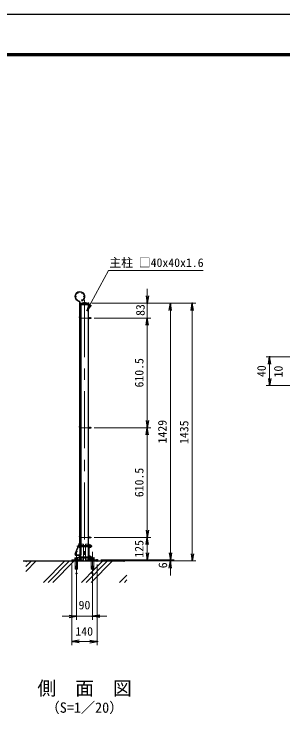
# Model space of a CAD drawing. Units: millimetres, scale not verified. Extents: x -4200 to 4200, y -2970 to 2970.
# Drawn here: x -212 to 1284, y -958 to 2970 of the extents above; entities that cross this region are included whole.
import ezdxf
from ezdxf.enums import TextEntityAlignment as Align

# ---------------------------------------------------------------- set-up
doc = ezdxf.new("R2010")
doc.units = ezdxf.units.MM
doc.header["$LTSCALE"] = 10
doc.header["$PDMODE"] = 32
doc.header["$PDSIZE"] = 5
doc.linetypes.add('DASHED', pattern=[7.5, 6, -1.5])
doc.linetypes.add('USER1', pattern=[50.8, 31.75, -6.35, 6.35, -6.35])
for name, color, linetype, lineweight in [('0-0_D-STR-DIM', 7, 'Continuous', 13), ('0-1_D-STR3', 3, 'Continuous', 13), ('0-2_D-BMK', 2, 'USER1', 13), ('0-3_D-STR1', 1, 'Continuous', 25), ('0-4_D-STR2', 7, 'Continuous', 13), ('0-5_0', 7, 'Continuous', 25), ('0-6_Defpoints', 7, 'Continuous', 25), ('0-7_D-STR-TXT', 7, 'Continuous', 25), ('0-9_D-STR4', 7, 'Continuous', 25), ('0-A_D-DCR-HCH', 7, 'Continuous', 13), ('0-D_D-TTL', 7, 'Continuous', 25)]:
    doc.layers.add(name, color=color, linetype=linetype, lineweight=lineweight)
doc.layers.add('0-8_D-TTL-TXT', color=7, linetype='Continuous')
doc.styles.add('ＭＳ ゴシック', font='')
doc.styles.get('ＭＳ ゴシック').set_extended_font_data('MS Gothic')

# ---------------------------------------------------------------- blocks, each defined once
blk = doc.blocks.new('_Open')
at = {"layer": '0-5_0'}
blk.add_line((-10, 1.667), (0, 0), dxfattribs=at)
blk.add_lwpolyline([(-10, -1.667), (0, 0), (-10, 0)], dxfattribs=at)
blk = doc.blocks.new('ベースプレート部品\u3000側面図')
at = {"layer": '0-1_D-STR3'}
for p, q in [((39202.31, 25706.48), (39012.31, 25706.48)), ((39012.31, 25706.48), (39012.31, 24826.48)), ((39072.31, 25706.48), (39072.31, 24826.48)), ((39222.31, 24766.48), (39222.31, 25686.48)), ((39222.31, 24826.48), (38572.31, 24826.48)), ((38572.31, 24826.48), (38572.31, 24766.48)), ((39222.31, 24766.48), (38572.31, 24766.48))]:
    blk.add_line(p, q, dxfattribs=at)
at = {"layer": '0-1_D-STR3', "linetype": 'DASHED'}
for p, q in [((39072.31, 25633.98), (39012.31, 25633.98)), ((39072.31, 25538.98), (39012.31, 25538.98)), ((38682.31, 24826.48), (38682.31, 24766.48)), ((38977.31, 24826.48), (38977.31, 24766.48)), ((39072.31, 25013.98), (39012.31, 25013.98)), ((39072.31, 24918.98), (39012.31, 24918.98)), ((39012.31, 24826.48), (39012.31, 24766.48)), ((39072.31, 24826.48), (39072.31, 24766.48)), ((39072.31, 24826.48), (39072.31, 24766.48))]:
    blk.add_line(p, q, dxfattribs=at)
at = {"layer": '0-1_D-STR3'}
blk.add_arc((39202.31, 25686.48), 20, 0, 90, dxfattribs=at)
at = {"layer": '0-2_D-BMK'}
for p, q in [((38842.27, 25586.48), (39242.27, 25586.48)), ((38842.27, 24966.48), (39242.27, 24966.48))]:
    blk.add_line(p, q, dxfattribs=at)
blk = doc.blocks.new('JIS 丸頭角根ボルト(1W.1SW.1N)')
at = {"layer": '0-1_D-STR3'}
for p, q in [((45838.32, 21671.22), (45838.32, 21851.22)), ((45838.32, 21817.72), (45872.32, 21817.72)), ((45838.32, 21704.72), (45872.32, 21704.72)), ((45872.32, 21817.72), (45878.32, 21807.32)), ((45872.32, 21704.72), (45878.32, 21715.11)), ((45878.32, 21715.11), (45878.32, 21807.32)), ((45878.32, 21801.22), (46480.32, 21801.27)), ((45878.32, 21801.22), (45900.32, 21793.22)), ((45878.32, 21721.22), (45900.32, 21729.22)), ((45878.32, 21721.22), (46480.32, 21721.27)), ((45900.32, 21721.22), (45900.32, 21801.22)), ((45900.32, 21793.22), (46488.32, 21793.27)), ((45900.32, 21729.22), (46488.32, 21729.27)), ((46378.32, 21841.22), (46378.32, 21681.22)), ((46394.32, 21841.22), (46378.32, 21841.22)), ((46394.32, 21836.22), (46394.32, 21686.22)), ((46394.32, 21836.22), (46452.32, 21836.22)), ((46394.32, 21798.72), (46452.32, 21798.72)), ((46394.32, 21723.72), (46452.32, 21723.72)), ((46394.32, 21686.22), (46452.32, 21686.22)), ((46459.32, 21819), (46459.32, 21703.54)), ((46480.32, 21721.27), (46480.32, 21801.27)), ((46480.32, 21801.27), (46488.32, 21793.27)), ((46480.32, 21721.27), (46488.32, 21729.27)), ((46488.32, 21729.27), (46488.32, 21793.27))]:
    blk.add_line(p, q, dxfattribs=at)
blk.add_lwpolyline([(46378.32, 21841.22), (46378.32, 21681.22), (46358.32, 21681.22), (46358.32, 21841.22)], close=True, dxfattribs=at)
blk.add_lwpolyline([(46394.32, 21841.22), (46394.32, 21681.22), (46378.32, 21681.22)], dxfattribs=at)
for centre, radius, start, end in [((45919.57, 21761.22), 121.25, 132.07502, 227.92498), ((45808.31, 21789.47), 69.97, 336.18668, 23.81332), ((45808.83, 21732.97), 69.49, 336.0128, 23.9872), ((46430.87, 21817.47), 28.48, 318.83491, 41.16509), ((46355.37, 21761.22), 103.95, 338.85295, 21.14705), ((46430.85, 21704.97), 28.5, 318.86505, 41.13495)]:
    blk.add_arc(centre, radius, start, end, dxfattribs=at)

msp = doc.modelspace()

# ---------------------------------------------------------------- linework, layer by layer
at = {"layer": '0-0_D-STR-DIM'}
for p, q in [((529.14, 1401.38), (529.14, 1441.38)), ((220.95, 1361.38), (549.14, 1361.38)), ((220.95, 1361.38), (678.14, 1361.38)), ((220.95, 1361.38), (799.16, 1361.38)), ((529.14, 1278.38), (529.14, 1361.38)), ((658.14, 1321.38), (658.14, -27.62)), ((779.16, -33.62), (779.16, 1321.38)), ((233.28, 1278.38), (549.14, 1278.38)), ((233.28, 1278.38), (549.14, 1278.38)), ((529.14, 1238.38), (529.14, 1198.38)), ((529.14, 1238.38), (529.14, 707.88)), ((1622.64, 1062.43), (1189.75, 1062.43)), ((1209.75, 942.43), (1209.75, 1022.43)), ((1622.64, 902.43), (1189.75, 902.43)), ((233.28, 667.88), (549.14, 667.88)), ((233.28, 667.88), (549.14, 667.88)), ((529.14, 627.88), (529.14, 97.38)), ((233.28, 57.38), (549.14, 57.38)), ((233.28, 57.38), (549.14, 57.38)), ((529.14, -27.62), (529.14, 17.38)), ((658.14, -27.62), (658.14, 12.38)), ((269.95, -67.62), (549.14, -67.62)), ((269.95, -67.62), (678.14, -67.62)), ((269.95, -67.62), (678.14, -67.62)), ((269.95, -73.62), (678.14, -73.62)), ((420.65, -73.62), (799.16, -73.62)), ((658.14, -73.62), (658.14, -67.62)), ((109.95, -93.62), (109.95, -541.6)), ((249.95, -93.62), (249.95, -541.6)), ((658.14, -113.62), (658.14, -153.62)), ((134.94, -162.72), (134.94, -401.36)), ((224.94, -162.72), (224.94, -401.36)), ((94.94, -381.36), (54.94, -381.36)), ((134.94, -381.36), (224.94, -381.36)), ((264.94, -381.36), (304.94, -381.36)), ((149.95, -521.6), (209.95, -521.6))]:
    msp.add_line(p, q, dxfattribs=at)
at = {"layer": '0-1_D-STR3'}
for p, q in [((152.32, 1288.27), (152.75, 1288.84)), ((159.45, 1289.09), (156.35, 1291.43)), ((156.47, 1285.14), (159.45, 1289.09)), ((158.55, 1280.98), (159.45, 1280.98)), ((158.55, 1275.78), (159.45, 1275.78)), ((159.45, 1280.98), (159.95, 1280.98)), ((159.45, 1275.78), (159.95, 1275.78)), ((204.08, 1283.9), (199.95, 1283.9)), ((199.95, 1283.9), (199.95, 1272.85)), ((204.08, 1281.14), (199.95, 1281.14)), ((204.08, 1275.61), (199.95, 1275.61)), ((204.08, 1272.85), (199.95, 1272.85)), ((204.58, 1282.53), (204.58, 1274.04)), ((204.58, 1275.78), (208.59, 1275.78)), ((152.32, 677.77), (152.75, 678.34)), ((159.45, 678.59), (156.35, 680.93)), ((156.47, 674.64), (159.45, 678.59)), ((158.55, 670.48), (159.45, 670.48)), ((159.45, 670.48), (159.95, 670.48)), ((204.08, 673.4), (199.95, 673.4)), ((199.95, 673.4), (199.95, 662.35)), ((204.08, 670.64), (199.95, 670.64)), ((204.58, 672.03), (204.58, 663.54)), ((158.55, 665.28), (159.45, 665.28)), ((159.45, 665.28), (159.95, 665.28)), ((204.08, 665.11), (199.95, 665.11)), ((204.08, 662.35), (199.95, 662.35)), ((204.58, 665.28), (208.59, 665.28)), ((152.32, 67.27), (152.75, 67.84)), ((159.45, 68.09), (156.35, 70.43)), ((156.47, 64.14), (159.45, 68.09)), ((158.55, 59.98), (159.45, 59.98)), ((159.45, 59.98), (159.95, 59.98)), ((199.95, 62.9), (199.95, 51.85)), ((204.08, 62.9), (199.95, 62.9)), ((204.08, 60.14), (199.95, 60.14)), ((204.08, 54.61), (199.95, 54.61)), ((204.08, 51.85), (199.95, 51.85)), ((204.58, 61.53), (204.58, 53.04)), ((204.58, 54.78), (208.59, 54.78)), ((104.95, -73.62), (254.95, -73.62)), ((126.15, -63.12), (126.15, -55.92)), ((141.88, -55.12), (128.25, -55.12)), ((129.95, -73.62), (129.95, -67.62)), ((130.55, -55.92), (130.55, -63.12)), ((130.75, -73.62), (130.75, -67.62)), ((133.7, -65.62), (136.2, -63.12)), ((139.15, -73.62), (139.15, -67.62)), ((139.35, -55.92), (139.35, -63.12)), ((139.95, -73.62), (139.95, -67.62)), ((143.75, -63.12), (143.75, -55.92)), ((216.15, -63.12), (216.15, -55.92)), ((231.88, -55.12), (218.25, -55.12)), ((219.95, -73.62), (219.95, -67.62)), ((220.55, -55.92), (220.55, -63.12)), ((220.75, -73.62), (220.75, -67.62)), ((223.7, -65.62), (226.2, -63.12)), ((229.15, -73.62), (229.15, -67.62)), ((229.35, -55.92), (229.35, -63.12)), ((229.95, -73.62), (229.95, -67.62)), ((233.75, -63.12), (233.75, -55.92)), ((134.58, -106.12), (127.74, -106.12)), ((134.58, -103.62), (127.95, -103.62)), ((134.58, -108.62), (127.95, -108.62)), ((134.58, -111.12), (127.95, -111.12)), ((134.58, -99.83), (134.58, -113.62)), ((135.33, -99.83), (135.33, -113.62)), ((135.33, -103.62), (141.95, -103.62)), ((135.33, -106.12), (141.95, -106.12)), ((135.33, -108.62), (141.95, -108.62)), ((135.33, -111.12), (141.95, -111.12)), ((224.58, -106.12), (217.74, -106.12)), ((224.58, -103.62), (217.95, -103.62)), ((224.58, -108.62), (217.95, -108.62)), ((224.58, -111.12), (217.95, -111.12)), ((224.58, -99.83), (224.58, -113.62)), ((225.33, -99.83), (225.33, -113.62)), ((225.33, -103.62), (231.95, -103.62)), ((225.33, -106.12), (231.95, -106.12)), ((225.33, -108.62), (231.95, -108.62)), ((225.33, -111.12), (231.95, -111.12))]:
    msp.add_line(p, q, dxfattribs=at)
for points in [[(204.58, 1280.98), (208.59, 1280.98), (208.59, 1275.78)], [(204.58, 670.48), (208.59, 670.48), (208.59, 665.28)], [(158.55, 54.78), (159.45, 54.78), (159.95, 54.78)], [(204.58, 59.98), (208.59, 59.98), (208.59, 54.78)], [(125.75, -65.62), (125.75, -63.12), (144.15, -63.12), (144.15, -65.62)], [(135.33, -101.96), (141.95, -101.96), (141.95, -73.62), (127.95, -73.62), (127.95, -101.96), (134.58, -101.96)], [(215.75, -65.62), (215.75, -63.12), (234.15, -63.12), (234.15, -65.62)], [(225.33, -101.96), (231.95, -101.96), (231.95, -73.62), (217.95, -73.62), (217.95, -101.96), (224.58, -101.96)], [(128.26, -101.96), (127.95, -103.62), (127.95, -104.46), (134.58, -104.46)], [(128.26, -104.46), (127.95, -106.12), (127.95, -106.96), (134.58, -106.96)], [(128.26, -106.96), (127.95, -108.62), (127.95, -109.46), (134.58, -109.46)], [(141.64, -109.46), (141.95, -111.12), (141.95, -113.62), (127.95, -113.62), (127.95, -111.12), (128.26, -109.46)], [(141.43, -113.62), (141.95, -119.62), (127.95, -119.62), (128.48, -113.62)], [(141.95, -113.62), (135.26, -113.62), (127.95, -113.62)], [(141.64, -101.96), (141.95, -103.62), (141.95, -104.46), (135.33, -104.46)], [(141.64, -104.46), (141.95, -106.12), (141.95, -106.96), (135.33, -106.96)], [(141.64, -106.96), (141.95, -108.62), (141.95, -109.46), (135.33, -109.46)], [(218.26, -101.96), (217.95, -103.62), (217.95, -104.46), (224.58, -104.46)], [(218.26, -104.46), (217.95, -106.12), (217.95, -106.96), (224.58, -106.96)], [(218.26, -106.96), (217.95, -108.62), (217.95, -109.46), (224.58, -109.46)], [(231.64, -109.46), (231.95, -111.12), (231.95, -113.62), (217.95, -113.62), (217.95, -111.12), (218.26, -109.46)], [(231.43, -113.62), (231.95, -119.62), (217.95, -119.62), (218.48, -113.62)], [(231.95, -113.62), (225.26, -113.62), (217.95, -113.62)], [(231.64, -101.96), (231.95, -103.62), (231.95, -104.46), (225.33, -104.46)], [(231.64, -104.46), (231.95, -106.12), (231.95, -106.96), (225.33, -106.96)], [(231.64, -106.96), (231.95, -108.62), (231.95, -109.46), (225.33, -109.46)]]:
    msp.add_lwpolyline(points, dxfattribs=at)
for points in [[(145.45, -65.62), (145.45, -67.62), (124.45, -67.62), (124.45, -65.62)], [(235.45, -65.62), (235.45, -67.62), (214.45, -67.62), (214.45, -65.62)]]:
    msp.add_lwpolyline(points, close=True, dxfattribs=at)
for centre, radius, start, end in [((158.55, 1283.58), 7.8, 143, 221.96156), ((158.55, 1283.58), 2.6, 143, 147.797), ((158.55, 1283.58), 2.6, 212.203, 270), ((158.55, 1283.58), 7.8, 253.6171, 270), ((199.92, 1275.59), 0.031, 40.87793, 319.12207), ((196.7, 1278.38), 7.88, 339.48158, 20.51842), ((202.46, 1274.23), 2.13, 319.53759, 40.46241), ((202.43, 1282.52), 2.16, 320.19668, 39.80332), ((205.55, 1278.38), 4, 319.4584, 40.5416), ((158.55, 673.08), 7.8, 143, 221.96156), ((158.55, 673.08), 2.6, 143, 147.797), ((158.55, 673.08), 2.6, 212.203, 270), ((196.7, 667.88), 7.88, 339.48158, 20.51842), ((202.43, 672.02), 2.16, 320.19668, 39.80332), ((205.55, 667.88), 4, 319.4584, 40.5416), ((158.55, 673.08), 7.8, 253.6171, 270), ((199.92, 665.09), 0.031, 40.87793, 319.12207), ((202.46, 663.73), 2.13, 319.53759, 40.46241), ((158.55, 62.58), 7.8, 143, 221.96156), ((158.55, 62.58), 2.6, 143, 147.797), ((158.55, 62.58), 2.6, 212.203, 270), ((158.55, 62.58), 7.8, 253.6171, 270), ((199.92, 54.59), 0.031, 40.87793, 319.12207), ((196.7, 57.38), 7.88, 339.48158, 20.51842), ((202.46, 53.23), 2.13, 319.53759, 40.46241), ((202.43, 61.52), 2.16, 320.19668, 39.80332), ((205.55, 57.38), 4, 319.4584, 40.5416), ((128.35, -58.54), 3.42, 49.96723, 130.03277), ((134.95, -67.62), 12.5, 69.39031, 110.60969), ((141.55, -58.48), 3.38, 49.3117, 130.6883), ((218.35, -58.54), 3.42, 49.96723, 130.03277), ((224.95, -67.62), 12.5, 69.39031, 110.60969), ((231.55, -58.48), 3.38, 49.3117, 130.6883), ((134.95, -99.83), 0.375, 0, 180), ((224.95, -99.83), 0.375, 0, 180)]:
    msp.add_arc(centre, radius, start, end, dxfattribs=at)
at = {"layer": '0-2_D-BMK'}
for p, q in [((179.95, 1378.88), (179.95, -39.38)), ((159.95, 1278.38), (213.28, 1278.38)), ((159.95, 667.88), (213.28, 667.88)), ((159.95, 57.38), (213.28, 57.38)), ((134.95, -22.61), (134.95, -165.68)), ((224.95, -22.61), (224.95, -165.68))]:
    msp.add_line(p, q, dxfattribs=at)
at = {"layer": '0-3_D-STR1'}
for p, q in [((158.95, 1361.38), (173.95, 1365.38)), ((158.95, 1361.38), (200.95, 1361.38)), ((158.95, 1361.38), (158.95, 1354.38)), ((158.95, 1354.38), (200.95, 1354.38)), ((159.95, 1354.38), (159.95, 20.38)), ((173.95, 1365.38), (185.95, 1365.38)), ((185.95, 1365.38), (200.95, 1361.38)), ((199.95, 1354.38), (199.95, 20.38)), ((200.95, 1361.38), (200.95, 1354.38)), ((159.95, -73.62), (199.95, -73.62))]:
    msp.add_line(p, q, dxfattribs=at)
at = {"layer": '0-3_D-STR1', "linetype": 'DASHED'}
for p, q in [((159.95, 20.38), (159.95, -73.62)), ((199.95, 20.38), (199.95, -73.62))]:
    msp.add_line(p, q, dxfattribs=at)
at = {"layer": '0-4_D-STR2'}
for p, q in [((163.39, 1375.63), (164.69, 1372.28)), ((152.75, 1364.97), (152.75, 1282.38)), ((156.35, 1364.97), (156.35, 1282.38)), ((152.75, 31.44), (152.75, 61.38)), ((156.35, 31.44), (156.35, 61.38)), ((127.34, -29.72), (152.24, 28.93)), ((130.66, -31.12), (155.55, 27.53)), ((158.35, -40.02), (136.55, -40.02)), ((158.35, -43.62), (136.55, -43.62)), ((158.35, -40.02), (158.35, -43.62))]:
    msp.add_line(p, q, dxfattribs=at)
for centre in [(143.25, 1417.95), (165.85, 1417.95), (131.95, 1398.38), (165.85, 1378.8), (177.15, 1398.38), (158.15, 1282.38), (158.15, 1137.38), (158.15, 992.38), (158.15, 847.38), (158.15, 702.38), (158.15, 671.88), (158.15, 642.08), (158.15, 497.08), (158.15, 352.08), (158.15, 207.08), (158.15, 61.38), (137.08, -20.6), (154.85, -38.22)]:
    msp.add_circle(centre, 1.8, dxfattribs=at)
for centre, radius, start, end in [((154.55, 1398.38), 28, 291.25, 256.20952), ((154.55, 1398.38), 24.4, 291.25, 256.20952), ((146.35, 1364.97), 6.4, 0, 76.20952), ((146.35, 1364.97), 10, 0, 76.20952), ((146.35, 31.44), 6.4, 337, 0), ((146.35, 31.44), 10, 337, 0), ((136.55, -33.62), 10, 157, 270), ((136.55, -33.62), 6.4, 157, 270)]:
    msp.add_arc(centre, radius, start, end, dxfattribs=at)
at = {"layer": '0-5_0'}
for p, q in [((152.75, 1282.38), (152.75, 61.38)), ((156.35, 1282.38), (156.35, 61.38))]:
    msp.add_line(p, q, dxfattribs=at)
at = {"layer": '0-6_Defpoints'}
for p in [(200.95, 1361.38), (529.14, 1361.38), (779.16, 1361.38), (213.28, 1278.38), (1209.75, 1062.43), (213.28, 667.88), (529.14, 667.88), (213.28, 57.38), (529.14, 57.38), (529.14, 57.38), (109.95, -73.62), (249.95, -67.62), (249.95, -67.62), (249.95, -73.62), (400.65, -73.62), (658.14, -67.62), (658.14, -67.62), (134.94, -142.72), (224.94, -142.72), (224.94, -381.36), (249.95, -521.6)]:
    msp.add_point(p, dxfattribs=at)
at = {"layer": '0-7_D-STR-TXT', "lineweight": 13}
msp.add_lwpolyline([(840.91, 1543.89), (313.67, 1543.89), (193.88, 1320.25)], dxfattribs=at)
at = {"layer": '0-9_D-STR4'}
msp.add_line((-162.11, -73.62), (400.65, -73.62), dxfattribs=at)
at = {"layer": '0-A_D-DCR-HCH'}
for p, q in [((-146.9, -131.61), (-88.91, -73.62)), ((-146.9, -105.1), (-115.43, -73.62)), ((-146.9, -78.58), (-141.94, -73.62)), ((-48.87, -192.69), (70.19, -73.62)), ((-22.36, -192.69), (96.7, -73.62)), ((4.16, -192.69), (123.22, -73.62)), ((189.77, -192.69), (308.84, -73.62)), ((216.29, -192.69), (335.35, -73.62)), ((245.24, -110.71), (282.32, -73.62)), ((163.26, -192.69), (239.82, -116.12)), ((239.82, -116.12), (245.24, -110.71)), ((375.39, -192.69), (415.86, -152.21)), ((401.91, -192.69), (415.86, -178.73))]:
    msp.add_line(p, q, dxfattribs=at)
at = {"layer": '0-D_D-TTL', "color": 2}
msp.add_lwpolyline([(-4199.62, 2970), (4200.38, 2970), (4200.38, -2970), (-4199.62, -2970)], close=True, dxfattribs=at)
at = {"layer": '0-D_D-TTL'}
for points in [[(-3929.62, 2750), (3930.38, 2750), (3930.38, -2750), (-3929.62, -2750)], [(-3927.12, 2747.5), (3927.88, 2747.5), (3927.88, -2747.5), (-3927.12, -2747.5)], [(-3924.62, 2745), (3925.38, 2745), (3925.38, -2745), (-3924.62, -2745)], [(-3922.12, 2742.5), (3922.88, 2742.5), (3922.88, -2742.5), (-3922.12, -2742.5)], [(-3919.62, 2740), (3920.38, 2740), (3920.38, -2740), (-3919.62, -2740)]]:
    msp.add_lwpolyline(points, close=True, dxfattribs=at)

# ---------------------------------------------------------------- block references
at = {"layer": '0-0_D-STR-DIM', "xscale": 4, "yscale": 4}
for p, rotation in [((529.14, 1361.38), 270), ((658.14, 1361.38), 90), ((779.16, 1361.38), 90), ((529.14, 1278.38), 90), ((529.14, 1278.38), 90), ((1209.75, 1062.43), 90), ((1209.75, 902.43), 270), ((529.14, 667.88), 270), ((529.14, 667.88), 90), ((529.14, 57.38), 270), ((529.14, 57.38), 90), ((529.14, -67.62), 270), ((658.14, -67.62), 270), ((658.14, -67.62), 270), ((779.16, -73.62), 270), ((658.14, -73.62), 90), ((224.94, -381.36), 180), ((109.95, -521.6), 180)]:
    msp.add_blockref('_Open', p, dxfattribs=dict(at, rotation=rotation))
at = {"layer": '0-0_D-STR-DIM'}
for name, p, xscale, yscale in [('ベースプレート部品\u3000側面図', (-3747.28, -2550.27), 0.1, 0.1), ('JIS 丸頭角根ボルト(1W.1SW.1N)', (-4429.89, -2167.75), 0.1, 0.1), ('ベースプレート部品\u3000側面図', (4107.18, -2550.27), -0.1, 0.1), ('JIS 丸頭角根ボルト(1W.1SW.1N)', (-4429.89, -2229.75), 0.1, 0.1), ('_Open', (134.94, -381.36), 4, 4), ('_Open', (249.95, -521.6), 4, 4)]:
    msp.add_blockref(name, p, dxfattribs=dict(at, xscale=xscale, yscale=yscale))
at = {"layer": '0-7_D-STR-TXT', "xscale": 4, "yscale": 4, "rotation": 241.82519}
msp.add_blockref('_Open', (192.94, 1318.48), dxfattribs=at)

# ---------------------------------------------------------------- texts
at = {"layer": '0-0_D-STR-DIM', "style": 'ＭＳ ゴシック'}
for s, p in [('83', (529.14, 1290.32)), ('610.5', (522.39, 892.03)), ('40', (1203, 950.18)), ('10', (1296.54, 948.03)), ('1429', (651.39, 580.63)), ('1435', (772.42, 577.63)), ('610.5', (522.39, 281.53)), ('125', (522.39, -55.12)), ('6', (654.27, -114))]:
    msp.add_text(s, height=48.09, rotation=90, dxfattribs=at).set_placement(p, align=Align.BOTTOM_LEFT)
for s, p in [('90', (147.07, -357.18)), ('140', (129.3, -503.91))]:
    msp.add_text(s, height=48.09, dxfattribs=at).set_placement(p, align=Align.BOTTOM_LEFT)
at = {"layer": '0-7_D-STR-TXT', "style": 'ＭＳ ゴシック'}
msp.add_text('主柱 □40x40x1.6', height=48.09, dxfattribs=at).set_placement((318.52, 1548.15), align=Align.BOTTOM_LEFT)
at = {"layer": '0-8_D-TTL-TXT', "style": 'ＭＳ ゴシック'}
for s, height, p in [('側\u3000面\u3000図', 76.98, (-81.81, -843.65)), ('（S=1／20）', 57.7, (-36.33, -935.63))]:
    msp.add_text(s, height=height, dxfattribs=at).set_placement(p, align=Align.BOTTOM_LEFT)

doc.saveas('drawing.dxf')
